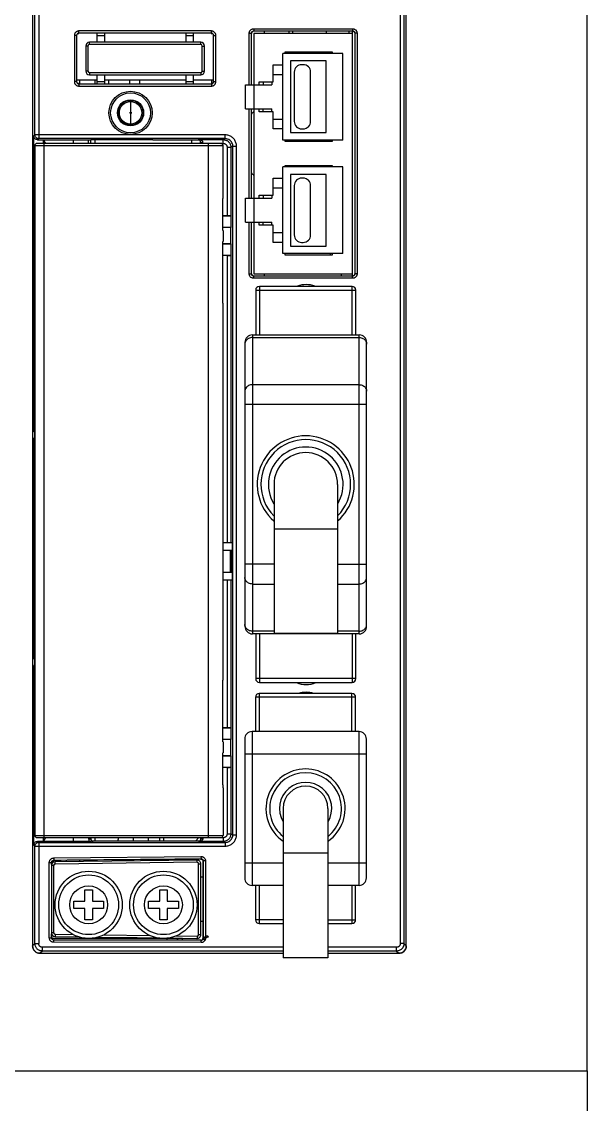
# Model space of a CAD drawing. Header units: millimetres. Extents: x -300 to 4617, y -106 to 3179.
# Drawn here: x 3723.4 to 3799.1, y 1545.8 to 1690.8 of the extents above; entities that cross this region are included whole.
import ezdxf

# ---------------------------------------------------------------- set-up
doc = ezdxf.new("R2010")
doc.units = ezdxf.units.MM

msp = doc.modelspace()

# ---------------------------------------------------------------- linework, layer by layer
for p, q in [((3799.099, 1550.274), (3799.099, 1756.019)), ((3364.863, 1550.274), (3799.099, 1550.274)), ((3799.099, 1550.274), (3799.099, 1296.019))]:
    msp.add_line(p, q)
at = {"color": 7, "linetype": 'Continuous'}
for p, q in [((3724.867, 1725.922), (3724.867, 1567.027)), ((3774.867, 1567.027), (3774.867, 1725.922)), ((3724.905, 1684.527), (3724.905, 1693.527)), ((3725.673, 1692.787), (3725.673, 1675.167)), ((3774.061, 1692.787), (3774.061, 1567.332)), ((3725.173, 1675.667), (3725.173, 1692.304)), ((3774.561, 1692.304), (3774.561, 1567.332)), ((3754.45, 1689.894), (3754.45, 1689.594)), ((3754.45, 1689.894), (3767.684, 1689.894)), ((3767.684, 1689.894), (3767.684, 1689.594)), ((3730.451, 1688.993), (3730.451, 1682.811)), ((3730.751, 1688.993), (3730.451, 1688.993)), ((3730.751, 1688.993), (3730.751, 1682.811)), ((3730.751, 1688.993), (3730.767, 1688.977)), ((3748.783, 1689.593), (3731.051, 1689.593)), ((3731.051, 1689.293), (3731.051, 1689.593)), ((3748.783, 1689.293), (3731.051, 1689.293)), ((3731.051, 1689.293), (3731.067, 1689.277)), ((3733.467, 1689.277), (3733.467, 1688.077)), ((3733.467, 1688.977), (3734.467, 1688.977)), ((3734.467, 1689.277), (3734.467, 1688.077)), ((3745.367, 1689.277), (3745.367, 1688.077)), ((3745.367, 1688.977), (3746.367, 1688.977)), ((3746.367, 1689.277), (3746.367, 1688.077)), ((3748.767, 1689.277), (3748.783, 1689.293)), ((3748.783, 1689.293), (3748.783, 1689.593)), ((3749.067, 1688.977), (3749.083, 1688.993)), ((3749.083, 1682.811), (3749.083, 1688.993)), ((3749.083, 1688.993), (3749.383, 1688.993)), ((3749.383, 1682.811), (3749.383, 1688.993)), ((3753.85, 1682.377), (3753.85, 1689.294)), ((3753.85, 1689.294), (3754.15, 1689.294)), ((3754.15, 1682.377), (3754.15, 1689.294)), ((3754.45, 1689.594), (3767.684, 1689.594)), ((3754.467, 1689.277), (3754.467, 1682.377)), ((3767.667, 1689.277), (3754.467, 1689.277)), ((3755.867, 1689.594), (3755.867, 1689.277)), ((3759.167, 1689.594), (3759.167, 1689.277)), ((3759.667, 1689.277), (3759.667, 1689.594)), ((3764.167, 1689.594), (3764.167, 1689.277)), ((3767.167, 1689.594), (3767.167, 1689.277)), ((3767.667, 1656.777), (3767.667, 1689.594)), ((3767.984, 1689.294), (3767.984, 1657.06)), ((3768.284, 1689.294), (3767.984, 1689.294)), ((3768.284, 1689.294), (3768.284, 1657.06)), ((3732.267, 1687.577), (3731.967, 1687.577)), ((3731.967, 1687.577), (3731.967, 1684.227)), ((3732.267, 1687.577), (3732.267, 1684.227)), ((3747.367, 1688.077), (3732.467, 1688.077)), ((3732.467, 1687.777), (3732.467, 1688.077)), ((3747.367, 1687.777), (3732.467, 1687.777)), ((3747.367, 1687.777), (3747.367, 1688.077)), ((3747.567, 1687.577), (3747.867, 1687.577)), ((3747.567, 1684.227), (3747.567, 1687.577)), ((3747.867, 1684.227), (3747.867, 1687.577)), ((3766.367, 1686.577), (3758.367, 1686.577)), ((3758.367, 1674.977), (3758.367, 1686.577)), ((3758.667, 1686.577), (3758.667, 1686.777)), ((3758.667, 1686.777), (3764.967, 1686.777)), ((3764.167, 1685.577), (3759.367, 1685.577)), ((3759.367, 1685.577), (3759.367, 1675.977)), ((3764.167, 1675.977), (3764.167, 1685.577)), ((3764.667, 1686.777), (3764.667, 1686.577)), ((3764.967, 1686.777), (3764.967, 1686.577)), ((3766.367, 1674.977), (3766.367, 1686.577)), ((3724.867, 1684.527), (3724.905, 1684.527)), ((3732.267, 1684.227), (3731.967, 1684.227)), ((3732.467, 1684.027), (3747.367, 1684.027)), ((3732.467, 1684.027), (3732.467, 1683.727)), ((3747.367, 1684.027), (3747.367, 1683.727)), ((3747.567, 1684.227), (3747.867, 1684.227)), ((3757.067, 1685.077), (3758.367, 1685.077)), ((3757.067, 1682.777), (3757.067, 1685.077)), ((3759.867, 1684.077), (3759.867, 1677.477)), ((3761.067, 1685.077), (3760.867, 1685.077)), ((3762.067, 1677.477), (3762.067, 1684.077)), ((3730.751, 1682.811), (3730.451, 1682.811)), ((3730.751, 1682.811), (3730.767, 1682.827)), ((3730.767, 1683.027), (3733.467, 1683.027)), ((3731.167, 1682.527), (3731.167, 1683.027)), ((3732.467, 1683.727), (3747.367, 1683.727)), ((3733.167, 1683.027), (3733.167, 1682.527)), ((3733.467, 1683.727), (3733.467, 1682.527)), ((3733.467, 1682.827), (3734.467, 1682.827)), ((3734.467, 1683.727), (3734.467, 1682.527)), ((3734.467, 1683.027), (3745.367, 1683.027)), ((3735.067, 1682.527), (3735.067, 1683.027)), ((3737.867, 1682.527), (3737.867, 1683.027)), ((3739.167, 1683.027), (3739.167, 1682.527)), ((3745.367, 1683.727), (3745.367, 1682.527)), ((3745.367, 1682.827), (3746.367, 1682.827)), ((3746.367, 1683.727), (3746.367, 1682.527)), ((3746.367, 1683.027), (3749.067, 1683.027)), ((3748.867, 1682.527), (3748.867, 1683.027)), ((3749.083, 1682.811), (3749.067, 1682.827)), ((3749.083, 1682.811), (3749.383, 1682.811)), ((3755.167, 1682.777), (3757.067, 1682.777)), ((3755.167, 1682.377), (3755.167, 1682.777)), ((3755.697, 1682.777), (3755.697, 1682.377)), ((3756.897, 1682.777), (3756.897, 1682.377)), ((3757.067, 1683.777), (3758.367, 1683.777)), ((3731.051, 1682.511), (3731.067, 1682.527)), ((3731.051, 1682.511), (3748.783, 1682.511)), ((3731.051, 1682.511), (3731.051, 1682.211)), ((3731.051, 1682.211), (3748.783, 1682.211)), ((3748.783, 1682.511), (3748.767, 1682.527)), ((3748.783, 1682.511), (3748.783, 1682.211)), ((3753.367, 1682.377), (3756.897, 1682.377)), ((3753.367, 1679.177), (3753.367, 1682.377)), ((3754.491, 1679.177), (3754.491, 1682.377)), ((3737.967, 1680.127), (3737.967, 1678.727)), ((3737.967, 1678.527), (3737.967, 1677.127)), ((3753.367, 1679.177), (3756.897, 1679.177)), ((3753.85, 1667.177), (3753.85, 1679.177)), ((3754.15, 1667.177), (3754.15, 1679.177)), ((3754.467, 1679.177), (3754.467, 1667.177)), ((3755.167, 1678.777), (3755.167, 1679.177)), ((3757.067, 1678.777), (3755.167, 1678.777)), ((3755.697, 1678.777), (3755.697, 1679.177)), ((3756.897, 1678.777), (3756.897, 1679.177)), ((3757.067, 1676.477), (3757.067, 1678.777)), ((3757.067, 1677.777), (3758.367, 1677.777)), ((3725.173, 1675.667), (3725.033, 1675.527)), ((3725.033, 1669.693), (3725.033, 1675.527)), ((3750.647, 1675.667), (3725.173, 1675.667)), ((3750.647, 1675.167), (3750.647, 1675.667)), ((3758.367, 1676.477), (3757.067, 1676.477)), ((3759.367, 1675.977), (3764.167, 1675.977)), ((3760.867, 1676.477), (3761.067, 1676.477)), ((3725.152, 1674.227), (3725.152, 1581.827)), ((3750.352, 1674.227), (3725.152, 1674.227)), ((3750.052, 1674.527), (3725.452, 1674.527)), ((3725.673, 1675.167), (3725.533, 1675.027)), ((3725.533, 1675.027), (3732.362, 1675.027)), ((3750.647, 1675.167), (3725.673, 1675.167)), ((3726.267, 1675.027), (3726.267, 1674.527)), ((3726.267, 1675.027), (3726.58, 1674.527)), ((3726.352, 1674.527), (3726.352, 1581.527)), ((3730.267, 1675.027), (3730.267, 1674.527)), ((3732.362, 1674.527), (3732.362, 1675.027)), ((3740.967, 1675.023), (3732.645, 1675.023)), ((3732.664, 1675.023), (3732.662, 1675.022)), ((3732.662, 1674.527), (3732.662, 1675.022)), ((3733.167, 1675.023), (3733.167, 1674.527)), ((3740.967, 1675.023), (3741.967, 1674.989)), ((3741.967, 1674.989), (3747.029, 1674.989)), ((3746.167, 1674.527), (3746.167, 1674.989)), ((3747.029, 1674.989), (3747.076, 1675.036)), ((3747.076, 1675.036), (3750.385, 1675.036)), ((3747.329, 1674.689), (3747.362, 1674.722)), ((3747.329, 1674.527), (3747.329, 1674.689)), ((3748.352, 1674.527), (3748.352, 1581.527)), ((3750.052, 1674.536), (3750.384, 1674.536)), ((3750.352, 1667.547), (3750.352, 1674.227)), ((3750.384, 1674.536), (3750.384, 1675.036)), ((3750.385, 1675.036), (3750.647, 1675.167)), ((3750.884, 1674.036), (3751.384, 1674.036)), ((3750.884, 1674.036), (3750.884, 1664.819)), ((3751.384, 1674.036), (3751.647, 1674.167)), ((3751.384, 1674.036), (3751.384, 1664.811)), ((3751.647, 1581.887), (3751.647, 1674.167)), ((3751.647, 1674.167), (3752.147, 1674.167)), ((3752.147, 1581.887), (3752.147, 1674.167)), ((3766.367, 1674.977), (3758.367, 1674.977)), ((3758.667, 1674.777), (3758.667, 1674.977)), ((3764.967, 1674.777), (3758.667, 1674.777)), ((3764.967, 1674.977), (3764.967, 1674.777)), ((3758.367, 1659.777), (3758.367, 1671.377)), ((3766.367, 1671.377), (3758.367, 1671.377)), ((3758.667, 1671.577), (3764.967, 1671.577)), ((3758.667, 1671.377), (3758.667, 1671.577)), ((3764.967, 1671.577), (3764.967, 1671.377)), ((3766.367, 1659.777), (3766.367, 1671.377)), ((3725.152, 1669.812), (3725.031, 1669.691)), ((3725.031, 1635.929), (3725.031, 1669.691)), ((3757.067, 1667.577), (3757.067, 1669.877)), ((3757.067, 1669.877), (3758.367, 1669.877)), ((3759.367, 1670.377), (3759.367, 1660.777)), ((3764.167, 1670.377), (3759.367, 1670.377)), ((3761.067, 1669.877), (3760.867, 1669.877)), ((3764.167, 1660.777), (3764.167, 1670.377)), ((3757.067, 1668.577), (3758.367, 1668.577)), ((3759.867, 1668.877), (3759.867, 1662.277)), ((3762.067, 1662.277), (3762.067, 1668.877)), ((3750.321, 1662.877), (3750.321, 1666.948)), ((3750.325, 1666.935), (3750.321, 1666.948)), ((3750.325, 1662.877), (3750.325, 1666.936)), ((3753.367, 1663.977), (3753.367, 1667.177)), ((3753.367, 1667.177), (3756.897, 1667.177)), ((3754.491, 1663.977), (3754.491, 1667.177)), ((3755.167, 1667.177), (3755.167, 1667.577)), ((3755.167, 1667.577), (3757.067, 1667.577)), ((3755.697, 1667.577), (3755.697, 1667.177)), ((3756.897, 1667.577), (3756.897, 1667.177)), ((3750.884, 1664.819), (3750.325, 1664.819)), ((3751.423, 1664.792), (3750.325, 1664.792)), ((3751.384, 1664.811), (3751.423, 1664.792)), ((3751.423, 1663.297), (3751.423, 1664.792)), ((3753.367, 1663.977), (3756.897, 1663.977)), ((3753.85, 1657.06), (3753.85, 1663.977)), ((3754.15, 1657.06), (3754.15, 1663.977)), ((3754.467, 1663.977), (3754.467, 1657.077)), ((3755.167, 1663.577), (3755.167, 1663.977)), ((3755.697, 1663.577), (3755.697, 1663.977)), ((3756.897, 1663.577), (3756.897, 1663.977)), ((3750.321, 1662.877), (3750.352, 1662.877)), ((3750.325, 1663.297), (3751.423, 1663.297)), ((3751.367, 1663.269), (3750.325, 1663.269)), ((3750.352, 1662.877), (3750.352, 1661.377)), ((3751.367, 1663.269), (3751.423, 1663.297)), ((3751.367, 1661.069), (3751.367, 1663.269)), ((3757.067, 1663.577), (3755.167, 1663.577)), ((3757.067, 1661.277), (3757.067, 1663.577)), ((3757.067, 1662.577), (3758.367, 1662.577)), ((3750.321, 1653.306), (3750.321, 1661.377)), ((3750.321, 1661.377), (3750.352, 1661.377)), ((3750.325, 1653.318), (3750.325, 1661.377)), ((3751.367, 1661.069), (3750.325, 1661.069)), ((3751.423, 1661.042), (3750.325, 1661.042)), ((3751.367, 1661.069), (3751.423, 1661.042)), ((3751.423, 1659.547), (3751.423, 1661.042)), ((3758.367, 1661.277), (3757.067, 1661.277)), ((3760.867, 1661.277), (3761.067, 1661.277)), ((3750.325, 1659.547), (3751.423, 1659.547)), ((3750.884, 1659.519), (3750.325, 1659.519)), ((3750.884, 1659.519), (3750.884, 1621.027)), ((3751.384, 1659.528), (3751.423, 1659.547)), ((3751.384, 1659.528), (3751.384, 1621.027)), ((3766.367, 1659.777), (3758.367, 1659.777)), ((3758.667, 1659.577), (3758.667, 1659.777)), ((3764.967, 1659.577), (3758.667, 1659.577)), ((3759.367, 1660.777), (3764.167, 1660.777)), ((3764.667, 1659.777), (3764.667, 1659.577)), ((3764.967, 1659.777), (3764.967, 1659.577)), ((3753.85, 1657.06), (3754.15, 1657.06)), ((3754.45, 1656.46), (3754.45, 1656.76)), ((3767.684, 1656.76), (3754.45, 1656.76)), ((3767.684, 1656.46), (3754.45, 1656.46)), ((3754.467, 1657.077), (3767.667, 1657.077)), ((3755.867, 1657.077), (3755.867, 1656.76)), ((3766.167, 1657.077), (3766.167, 1656.76)), ((3767.684, 1656.46), (3767.684, 1656.76)), ((3768.284, 1657.06), (3767.984, 1657.06)), ((3755.217, 1655.377), (3755.217, 1648.877)), ((3767.617, 1655.377), (3755.217, 1655.377)), ((3767.617, 1648.877), (3767.617, 1655.377)), ((3754.717, 1654.877), (3754.717, 1648.877)), ((3754.717, 1654.877), (3768.117, 1654.877)), ((3768.117, 1648.877), (3768.117, 1654.877)), ((3750.321, 1653.306), (3750.325, 1653.319)), ((3750.352, 1603.047), (3750.352, 1652.706)), ((3753.267, 1647.877), (3753.267, 1609.827)), ((3754.267, 1648.877), (3754.267, 1608.827)), ((3754.267, 1648.877), (3768.567, 1648.877)), ((3754.267, 1648.519), (3768.567, 1648.519)), ((3768.567, 1608.827), (3768.567, 1648.877)), ((3769.567, 1609.827), (3769.567, 1647.877)), ((3768.567, 1642.201), (3754.267, 1642.201)), ((3769.567, 1639.559), (3753.267, 1639.559)), ((3725.031, 1635.929), (3725.094, 1635.866)), ((3725.094, 1635.088), (3725.033, 1635.027)), ((3725.033, 1633.393), (3725.033, 1635.027)), ((3725.094, 1635.866), (3725.094, 1635.088)), ((3725.152, 1633.512), (3725.031, 1633.391)), ((3725.031, 1605.479), (3725.031, 1633.391)), ((3757.167, 1628.852), (3757.167, 1608.852)), ((3765.667, 1628.852), (3765.667, 1608.852)), ((3765.667, 1622.852), (3757.167, 1622.852)), ((3751.577, 1621.027), (3750.352, 1621.027)), ((3751.577, 1621.027), (3751.577, 1620.027)), ((3750.352, 1620.027), (3751.577, 1620.027)), ((3751.307, 1620.027), (3751.307, 1617.027)), ((3751.507, 1617.027), (3751.507, 1620.027)), ((3757.167, 1618.145), (3753.267, 1618.145)), ((3765.667, 1618.145), (3769.567, 1618.145)), ((3751.577, 1617.027), (3750.352, 1617.027)), ((3751.577, 1616.027), (3750.352, 1616.027)), ((3750.884, 1616.027), (3750.884, 1596.239)), ((3751.384, 1616.027), (3751.384, 1596.231)), ((3751.577, 1617.027), (3751.577, 1616.027)), ((3754.267, 1615.503), (3757.167, 1615.503)), ((3765.667, 1615.503), (3768.567, 1615.503)), ((3757.167, 1609.185), (3754.267, 1609.185)), ((3768.567, 1608.827), (3754.267, 1608.827)), ((3754.717, 1608.827), (3754.717, 1602.827)), ((3755.217, 1608.827), (3755.217, 1602.327)), ((3765.667, 1608.852), (3757.167, 1608.852)), ((3768.567, 1609.185), (3765.667, 1609.185)), ((3767.617, 1608.827), (3767.617, 1602.327)), ((3768.117, 1602.827), (3768.117, 1608.827)), ((3724.867, 1607.527), (3724.905, 1607.527)), ((3724.905, 1598.527), (3724.905, 1607.527)), ((3725.031, 1605.479), (3725.094, 1605.416)), ((3725.094, 1604.638), (3725.033, 1604.577)), ((3725.033, 1602.943), (3725.033, 1604.577)), ((3725.094, 1605.416), (3725.094, 1604.638)), ((3725.152, 1603.062), (3725.031, 1602.941)), ((3725.031, 1585.027), (3725.031, 1602.941)), ((3768.117, 1602.827), (3754.717, 1602.827)), ((3750.325, 1602.435), (3750.321, 1602.448)), ((3750.321, 1594.377), (3750.321, 1602.448)), ((3750.325, 1594.377), (3750.325, 1602.436)), ((3755.217, 1602.327), (3767.617, 1602.327)), ((3768.092, 1600.327), (3754.692, 1600.327)), ((3754.692, 1600.327), (3754.692, 1595.727)), ((3767.592, 1600.827), (3755.192, 1600.827)), ((3755.192, 1600.827), (3755.192, 1595.727)), ((3767.592, 1595.727), (3767.592, 1600.827)), ((3768.092, 1595.727), (3768.092, 1600.327)), ((3724.867, 1598.527), (3724.905, 1598.527)), ((3750.884, 1596.239), (3750.325, 1596.239)), ((3751.423, 1596.212), (3750.325, 1596.212)), ((3751.384, 1596.231), (3751.423, 1596.212)), ((3751.423, 1594.717), (3751.423, 1596.212)), ((3754.242, 1595.727), (3754.242, 1575.127)), ((3768.542, 1595.727), (3754.242, 1595.727)), ((3768.542, 1575.127), (3768.542, 1595.727)), ((3750.321, 1594.377), (3750.352, 1594.377)), ((3750.325, 1594.717), (3751.423, 1594.717)), ((3751.367, 1594.689), (3750.325, 1594.689)), ((3750.352, 1594.377), (3750.352, 1592.877)), ((3751.367, 1594.689), (3751.423, 1594.717)), ((3751.367, 1592.489), (3751.367, 1594.689)), ((3753.242, 1594.727), (3753.242, 1576.127)), ((3769.542, 1576.127), (3769.542, 1594.727)), ((3750.321, 1592.877), (3750.352, 1592.877)), ((3750.321, 1588.806), (3750.321, 1592.877)), ((3750.325, 1588.818), (3750.325, 1592.877)), ((3769.542, 1592.727), (3753.242, 1592.727)), ((3751.367, 1592.489), (3750.325, 1592.489)), ((3751.423, 1592.462), (3750.325, 1592.462)), ((3751.367, 1592.489), (3751.423, 1592.462)), ((3751.423, 1590.967), (3751.423, 1592.462)), ((3750.325, 1590.967), (3751.423, 1590.967)), ((3750.884, 1590.939), (3750.325, 1590.939)), ((3750.884, 1590.939), (3750.884, 1582.018)), ((3751.384, 1590.948), (3751.423, 1590.967)), ((3751.384, 1590.948), (3751.384, 1582.018)), ((3750.321, 1588.806), (3750.325, 1588.819)), ((3750.352, 1588.206), (3750.352, 1581.827)), ((3758.392, 1585.427), (3758.392, 1565.427)), ((3764.392, 1585.427), (3764.392, 1565.427)), ((3725.152, 1585.027), (3725.031, 1585.027)), ((3725.033, 1580.527), (3725.033, 1585.027)), ((3725.152, 1581.827), (3750.352, 1581.827)), ((3725.452, 1581.527), (3750.052, 1581.527)), ((3732.445, 1581.027), (3725.533, 1581.027)), ((3725.533, 1581.027), (3725.673, 1580.887)), ((3726.58, 1581.527), (3726.267, 1581.027)), ((3726.267, 1581.527), (3726.267, 1581.027)), ((3730.267, 1581.527), (3730.267, 1581.027)), ((3732.362, 1581.527), (3732.362, 1581.332)), ((3732.662, 1581.332), (3732.362, 1581.332)), ((3732.662, 1581.527), (3732.662, 1581.332)), ((3747.105, 1581.065), (3732.929, 1581.065)), ((3732.962, 1581.032), (3732.929, 1581.065)), ((3733.167, 1581.527), (3733.167, 1581.065)), ((3736.28, 1581.065), (3736.386, 1581.527)), ((3738.367, 1581.065), (3738.367, 1581.527)), ((3740.367, 1581.065), (3740.367, 1581.527)), ((3741.867, 1581.065), (3741.867, 1581.527)), ((3742.367, 1581.527), (3742.367, 1581.065)), ((3746.655, 1581.065), (3747.117, 1581.527)), ((3747.058, 1581.018), (3747.105, 1581.065)), ((3750.384, 1581.518), (3750.052, 1581.518)), ((3750.384, 1581.518), (3750.384, 1581.018)), ((3750.884, 1582.018), (3751.384, 1582.018)), ((3751.647, 1581.887), (3751.384, 1582.018)), ((3751.647, 1581.887), (3752.147, 1581.887)), ((3725.033, 1580.527), (3725.173, 1580.387)), ((3725.173, 1567.332), (3725.173, 1580.387)), ((3725.173, 1580.387), (3750.647, 1580.387)), ((3725.673, 1580.887), (3725.673, 1567.332)), ((3725.673, 1580.887), (3750.647, 1580.887)), ((3750.384, 1581.018), (3747.058, 1581.018)), ((3750.647, 1580.887), (3750.384, 1581.018)), ((3750.647, 1580.887), (3750.647, 1580.387)), ((3727.095, 1568.105), (3727.095, 1578.201)), ((3727.095, 1578.201), (3727.395, 1578.201)), ((3727.395, 1577.927), (3727.395, 1578.201)), ((3727.429, 1578.01), (3727.429, 1578.168)), ((3727.454, 1578.048), (3727.454, 1578.17)), ((3727.689, 1578.801), (3747.394, 1578.996)), ((3727.689, 1578.801), (3727.692, 1578.501)), ((3727.692, 1578.501), (3747.397, 1578.696)), ((3746.861, 1578.521), (3727.861, 1578.283)), ((3727.865, 1577.983), (3727.861, 1578.283)), ((3746.865, 1578.221), (3727.865, 1577.983)), ((3729.367, 1578.484), (3729.367, 1578.302)), ((3731.167, 1578.324), (3731.167, 1578.502)), ((3733.167, 1578.521), (3733.167, 1578.349)), ((3741.867, 1578.458), (3741.867, 1578.606)), ((3742.367, 1578.611), (3742.367, 1578.464)), ((3744.076, 1578.486), (3744.219, 1578.629)), ((3744.792, 1578.495), (3744.933, 1578.636)), ((3746.865, 1578.221), (3746.861, 1578.521)), ((3747.394, 1578.996), (3747.397, 1578.696)), ((3747.667, 1578.362), (3747.7, 1578.396)), ((3747.667, 1568.077), (3747.667, 1578.351)), ((3747.7, 1578.396), (3747.7, 1568.056)), ((3748, 1578.396), (3747.7, 1578.396)), ((3748, 1578.396), (3748, 1568.056)), ((3758.392, 1578.127), (3753.242, 1578.127)), ((3764.392, 1579.427), (3758.392, 1579.427)), ((3769.542, 1578.127), (3764.392, 1578.127)), ((3727.367, 1577.783), (3727.367, 1568.771)), ((3727.667, 1577.783), (3727.367, 1577.783)), ((3727.667, 1577.783), (3727.667, 1568.771)), ((3747.067, 1568.533), (3747.067, 1578.021)), ((3747.067, 1578.021), (3747.367, 1578.021)), ((3747.367, 1568.533), (3747.367, 1578.021)), ((3747.367, 1576.277), (3747.667, 1576.277)), ((3731.867, 1574.527), (3732.867, 1574.527)), ((3731.867, 1573.027), (3731.867, 1574.527)), ((3732.867, 1574.527), (3732.867, 1573.027)), ((3741.867, 1574.527), (3742.867, 1574.527)), ((3741.867, 1573.027), (3741.867, 1574.527)), ((3742.867, 1574.527), (3742.867, 1573.027)), ((3758.392, 1575.127), (3754.242, 1575.127)), ((3754.692, 1575.127), (3754.692, 1570.527)), ((3755.192, 1575.127), (3755.192, 1570.027)), ((3768.542, 1575.127), (3764.392, 1575.127)), ((3767.592, 1575.127), (3767.592, 1570.027)), ((3768.092, 1570.527), (3768.092, 1575.127)), ((3730.367, 1573.027), (3731.867, 1573.027)), ((3730.367, 1572.027), (3730.367, 1573.027)), ((3732.867, 1573.027), (3734.367, 1573.027)), ((3734.367, 1573.027), (3734.367, 1572.027)), ((3740.367, 1573.027), (3741.867, 1573.027)), ((3740.367, 1572.027), (3740.367, 1573.027)), ((3742.867, 1573.027), (3744.367, 1573.027)), ((3744.367, 1573.027), (3744.367, 1572.027)), ((3731.867, 1572.027), (3730.367, 1572.027)), ((3731.867, 1570.527), (3731.867, 1572.027)), ((3734.367, 1572.027), (3732.867, 1572.027)), ((3732.867, 1572.027), (3732.867, 1570.527)), ((3741.867, 1572.027), (3740.367, 1572.027)), ((3741.867, 1570.527), (3741.867, 1572.027)), ((3744.367, 1572.027), (3742.867, 1572.027)), ((3742.867, 1572.027), (3742.867, 1570.527)), ((3732.867, 1570.527), (3731.867, 1570.527)), ((3742.867, 1570.527), (3741.867, 1570.527)), ((3747.667, 1570.277), (3747.367, 1570.277)), ((3758.392, 1570.527), (3754.692, 1570.527)), ((3755.192, 1570.027), (3758.392, 1570.027)), ((3764.392, 1570.527), (3768.092, 1570.527)), ((3764.392, 1570.027), (3767.592, 1570.027)), ((3727.095, 1568.105), (3727.395, 1568.105)), ((3727.667, 1568.771), (3727.367, 1568.771)), ((3727.395, 1568.105), (3727.395, 1568.627)), ((3727.429, 1568.138), (3727.429, 1568.544)), ((3727.429, 1568.138), (3727.43, 1568.542)), ((3744.867, 1568.027), (3727.458, 1568.027)), ((3727.865, 1568.571), (3727.861, 1568.271)), ((3727.861, 1568.271), (3731.071, 1568.231)), ((3727.865, 1568.571), (3730.303, 1568.54)), ((3733.562, 1568.2), (3741.639, 1568.099)), ((3733.667, 1568.198), (3733.667, 1568.127)), ((3733.667, 1568.127), (3738.867, 1568.127)), ((3734.327, 1568.49), (3740.569, 1568.412)), ((3734.488, 1568.027), (3734.598, 1568.127)), ((3737.835, 1568.146), (3737.835, 1568.027)), ((3737.867, 1568.146), (3737.867, 1568.027)), ((3741.28, 1568.103), (3741.307, 1568.073)), ((3742.867, 1567.796), (3742.867, 1568.027)), ((3742.983, 1568.082), (3746.861, 1568.033)), ((3744.074, 1568.368), (3746.865, 1568.333)), ((3744.403, 1567.791), (3744.167, 1568.027)), ((3744.574, 1568.027), (3744.574, 1568.062)), ((3744.867, 1568.058), (3744.867, 1567.79)), ((3746.865, 1568.333), (3746.861, 1568.033)), ((3747.067, 1568.533), (3747.367, 1568.533)), ((3747.7, 1568.056), (3747.667, 1568.089)), ((3748, 1568.056), (3747.7, 1568.056)), ((3748.404, 1568.227), (3748.272, 1568.36)), ((3725.173, 1567.332), (3724.867, 1567.027)), ((3725.173, 1567.332), (3725.673, 1567.332)), ((3758.392, 1566.833), (3726.172, 1566.833)), ((3726.172, 1566.333), (3726.172, 1566.833)), ((3727.694, 1567.505), (3727.695, 1567.805)), ((3747.399, 1567.456), (3727.694, 1567.505)), ((3727.728, 1567.838), (3727.695, 1567.805)), ((3747.4, 1567.756), (3727.695, 1567.805)), ((3747.367, 1567.783), (3727.728, 1567.838)), ((3747.4, 1567.756), (3747.366, 1567.789)), ((3747.399, 1567.456), (3747.4, 1567.756)), ((3747.763, 1567.868), (3747.904, 1567.727)), ((3773.562, 1566.833), (3764.392, 1566.833)), ((3773.562, 1566.333), (3773.562, 1566.833)), ((3774.561, 1567.332), (3774.061, 1567.332)), ((3774.561, 1567.332), (3774.867, 1567.027)), ((3726.172, 1566.333), (3725.867, 1566.027)), ((3725.867, 1566.027), (3758.392, 1566.027)), ((3758.392, 1566.333), (3726.172, 1566.333)), ((3764.392, 1565.427), (3758.392, 1565.427)), ((3773.562, 1566.333), (3764.392, 1566.333)), ((3764.392, 1566.065), (3767.867, 1566.065)), ((3764.392, 1566.027), (3773.867, 1566.027)), ((3767.867, 1566.027), (3767.867, 1566.065)), ((3773.562, 1566.333), (3773.867, 1566.027))]:
    msp.add_line(p, q, dxfattribs=at)
for centre, radius in [((3737.967, 1678.627), 2.89), ((3737.967, 1678.627), 2.669), ((3737.967, 1678.627), 1.751), ((3737.967, 1678.627), 1.672), ((3737.967, 1678.627), 1.5), ((3737.967, 1678.627), 0.1), ((3732.367, 1572.527), 4.5), ((3742.367, 1572.527), 4.5), ((3732.367, 1572.527), 4), ((3742.367, 1572.527), 4), ((3732.367, 1572.527), 2.537), ((3742.367, 1572.527), 2.537)]:
    msp.add_circle(centre, radius, dxfattribs=at)
for centre, radius, start, end in [((3732.467, 1687.577), 0.5, 90, 180), ((3732.467, 1687.577), 0.2, 90, 180), ((3747.367, 1687.577), 0.5, 0, 90), ((3747.367, 1687.577), 0.2, 0, 90), ((3732.467, 1684.227), 0.5, 180, 270), ((3732.467, 1684.227), 0.2, 180, 270), ((3747.367, 1684.227), 0.5, 270, 0), ((3747.367, 1684.227), 0.2, 270, 0), ((3760.867, 1684.077), 1, 90, 180), ((3761.067, 1684.077), 1, 0, 90), ((3758.667, 1674.527), 6, 134.823, 138.97307), ((3760.867, 1677.477), 1, 180, 270), ((3761.067, 1677.477), 1, 270, 0), ((3725.452, 1674.227), 0.3, 90, 180), ((3750.052, 1674.227), 0.3, 0, 90), ((3758.667, 1674.527), 6, 221.02693, 225.177), ((3760.867, 1668.877), 1, 90, 180), ((3761.067, 1668.877), 1, 0, 90), ((3760.867, 1662.277), 1, 180, 270), ((3761.067, 1662.277), 1, 270, 0), ((3755.217, 1654.877), 0.5, 90, 180), ((3761.467, 1652.299), 3.317, 69.31391, 110.69797), ((3767.617, 1654.877), 0.5, 0, 90), ((3754.267, 1647.877), 1, 90, 180), ((3768.567, 1647.877), 1, 0, 90), ((3761.417, 1628.852), 6.5, 311.03496, 228.96504), ((3761.417, 1628.852), 6, 315.2713, 224.72879), ((3761.417, 1628.852), 5, 328.70037, 211.29963), ((3761.417, 1628.852), 4.25, 0, 180), ((3754.267, 1609.827), 1, 180, 270), ((3768.567, 1609.827), 1, 270, 0), ((3755.217, 1602.827), 0.5, 180, 270), ((3767.617, 1602.827), 0.5, 270, 0), ((3761.467, 1605.352), 3.317, 247.10304, 292.90247), ((3755.192, 1600.327), 0.5, 90, 180), ((3761.467, 1597.677), 3.317, 72.26015, 107.76051), ((3767.592, 1600.327), 0.5, 0, 90), ((3754.242, 1594.727), 1, 90, 180), ((3768.542, 1594.727), 1, 0, 90), ((3761.392, 1585.427), 5.3, 304.6163, 235.37235), ((3761.392, 1585.427), 4.8, 308.77013, 231.25459), ((3761.392, 1585.427), 3.5, 329.56273, 210.43727), ((3761.392, 1585.427), 3, 0, 180), ((3725.452, 1581.827), 0.3, 180, 270), ((3750.052, 1581.827), 0.3, 270, 0), ((3727.867, 1577.783), 0.5, 90.71616, 180), ((3746.867, 1578.021), 0.5, 0, 90.71616), ((3746.867, 1578.021), 0.2, 0, 90.71616), ((3727.867, 1577.783), 0.2, 90.71616, 180), ((3754.242, 1576.127), 1, 180, 270), ((3768.542, 1576.127), 1, 270, 0), ((3755.192, 1570.527), 0.5, 180, 270), ((3767.592, 1570.527), 0.5, 270, 0), ((3727.867, 1568.771), 0.5, 180, 269.28384), ((3727.867, 1568.771), 0.2, 180, 269.28384), ((3733.667, 1568.627), 0.5, 246.36286, 270), ((3746.867, 1568.533), 0.5, 269.28384, 0), ((3746.867, 1568.533), 0.2, 269.28384, 0), ((3725.867, 1567.027), 1, 180, 270), ((3773.867, 1567.027), 1, 270, 0)]:
    msp.add_arc(centre, radius, start, end, dxfattribs=at)
for points, start_tangent, end_tangent in [([(3753.85, 1689.294), (3753.857, 1689.38), (3753.877, 1689.47), (3753.915, 1689.565), (3753.977, 1689.662), (3754.064, 1689.753), (3754.177, 1689.827), (3754.308, 1689.876), (3754.45, 1689.894)], (-0.0000119, 1), (1, 0.0000489)), ([(3767.684, 1689.894), (3767.77, 1689.887), (3767.86, 1689.867), (3767.955, 1689.829), (3768.052, 1689.767), (3768.143, 1689.68), (3768.217, 1689.567), (3768.266, 1689.436), (3768.284, 1689.294)], (1, 0.0000119), (0.0000489, -1)), ([(3731.051, 1689.593), (3730.978, 1689.588), (3730.899, 1689.573), (3730.814, 1689.544), (3730.727, 1689.497), (3730.641, 1689.431), (3730.564, 1689.343), (3730.503, 1689.238), (3730.465, 1689.119), (3730.451, 1688.993)], (-1, -0.0000107), (0.0000666, -1)), ([(3731.051, 1689.293), (3731.015, 1689.291), (3730.975, 1689.283), (3730.933, 1689.268), (3730.889, 1689.245), (3730.846, 1689.212), (3730.808, 1689.168), (3730.777, 1689.115), (3730.758, 1689.056), (3730.751, 1688.993)], (-1, 0.0002973), (0.0003485, -0.9999999)), ([(3730.767, 1688.977), (3730.807, 1689.127), (3730.917, 1689.237), (3731.067, 1689.277)], (0, 1), (1, 0)), ([(3748.767, 1689.277), (3748.917, 1689.237), (3749.027, 1689.127), (3749.067, 1688.977)], (1, 0), (0, -1)), ([(3749.383, 1688.993), (3749.378, 1689.067), (3749.362, 1689.148), (3749.332, 1689.234), (3749.284, 1689.322), (3749.216, 1689.408), (3749.128, 1689.483), (3749.023, 1689.543), (3748.906, 1689.58), (3748.783, 1689.593)], (0.0000002, 1), (-1, 0.0000404)), ([(3749.083, 1688.993), (3749.081, 1689.03), (3749.073, 1689.07), (3749.058, 1689.113), (3749.034, 1689.158), (3749, 1689.2), (3748.956, 1689.238), (3748.903, 1689.268), (3748.844, 1689.286), (3748.783, 1689.293)], (0.0003048, 1), (-1, -0.0002789)), ([(3754.15, 1689.294), (3754.154, 1689.337), (3754.164, 1689.382), (3754.183, 1689.429), (3754.214, 1689.478), (3754.257, 1689.523), (3754.313, 1689.561), (3754.379, 1689.585), (3754.45, 1689.594)], (-0.000084, 1), (1, -0.0000441)), ([(3754.317, 1689.537), (3754.207, 1689.427), (3754.167, 1689.277)], (-0.8670692, -0.4981878), (0, -1)), ([(3754.467, 1689.577), (3754.317, 1689.537)], (-1, 0), (-0.8670692, -0.4981878)), ([(3767.912, 1689.464), (3767.807, 1689.551), (3767.673, 1689.583)], (-0.6037868, 0.7971459), (-0.9999993, -0.0012218)), ([(3767.684, 1689.594), (3767.727, 1689.59), (3767.772, 1689.58), (3767.819, 1689.561), (3767.868, 1689.53), (3767.913, 1689.487), (3767.951, 1689.431), (3767.975, 1689.365), (3767.984, 1689.294)], (1, 0.000084), (-0.0000441, -1)), ([(3767.967, 1689.343), (3767.912, 1689.464)], (-0.2010586, 0.9795792), (-0.6037868, 0.7971459)), ([(3730.451, 1682.811), (3730.456, 1682.738), (3730.471, 1682.659), (3730.5, 1682.574), (3730.547, 1682.487), (3730.613, 1682.401), (3730.701, 1682.324), (3730.806, 1682.263), (3730.925, 1682.225), (3731.051, 1682.211)], (0.0000107, -1), (1, 0.0000666)), ([(3730.751, 1682.811), (3730.753, 1682.775), (3730.761, 1682.735), (3730.776, 1682.693), (3730.799, 1682.649), (3730.832, 1682.606), (3730.876, 1682.568), (3730.929, 1682.537), (3730.988, 1682.518), (3731.051, 1682.511)], (-0.0002973, -1), (0.9999999, 0.0003485)), ([(3731.067, 1682.527), (3730.917, 1682.567), (3730.807, 1682.677), (3730.767, 1682.827)], (-1, 0), (0, 1)), ([(3748.767, 1682.527), (3748.917, 1682.567), (3749.027, 1682.677), (3749.067, 1682.827)], (1, 0), (0, 1)), ([(3748.783, 1682.511), (3748.819, 1682.513), (3748.859, 1682.521), (3748.901, 1682.536), (3748.945, 1682.559), (3748.988, 1682.592), (3749.026, 1682.636), (3749.057, 1682.689), (3749.076, 1682.748), (3749.083, 1682.811)], (1, -0.0002973), (-0.0003485, 0.9999999)), ([(3748.783, 1682.211), (3748.856, 1682.216), (3748.935, 1682.231), (3749.02, 1682.26), (3749.107, 1682.306), (3749.193, 1682.373), (3749.27, 1682.461), (3749.331, 1682.566), (3749.369, 1682.685), (3749.383, 1682.811)], (1, 0.0000107), (-0.0000666, 1)), ([(3725.533, 1675.027), (3725.341, 1675.065), (3725.179, 1675.173), (3725.071, 1675.336), (3725.033, 1675.527)], (-1, 0), (0, 1)), ([(3725.673, 1675.167), (3725.574, 1675.177), (3725.469, 1675.21), (3725.365, 1675.272), (3725.271, 1675.369), (3725.201, 1675.501), (3725.173, 1675.667)], (-1, 0.0003046), (-0.0003046, 1)), ([(3752.147, 1674.167), (3752.073, 1674.63), (3751.861, 1675.048), (3751.529, 1675.38), (3751.112, 1675.593), (3750.647, 1675.667)], (-0.0000607, 1), (-1, -0.0000664)), ([(3732.362, 1675.027), (3732.483, 1675.027), (3732.582, 1675.025), (3732.645, 1675.023)], (1, 0), (0.9987835, -0.0493103)), ([(3747.329, 1674.689), (3747.288, 1674.839), (3747.179, 1674.948), (3747.029, 1674.989)], (0, 1), (-1, 0)), ([(3747.662, 1674.652), (3747.659, 1674.692), (3747.649, 1674.732), (3747.632, 1674.773), (3747.606, 1674.814), (3747.572, 1674.855), (3747.528, 1674.894), (3747.475, 1674.931), (3747.411, 1674.964), (3747.339, 1674.992), (3747.259, 1675.015), (3747.17, 1675.029), (3747.076, 1675.036)], (0.0066596, 0.9999778), (-0.999917, 0.0128819)), ([(3747.362, 1674.536), (3747.362, 1674.63), (3747.362, 1674.722)], (-0.0000058, 1), (0.0041856, 0.9999912)), ([(3747.362, 1674.722), (3747.404, 1674.688), (3747.514, 1674.662), (3747.662, 1674.652)], (0.0725299, -0.9973662), (0.9999921, -0.0039624)), ([(3747.662, 1674.536), (3747.662, 1674.595), (3747.662, 1674.652)], (-0.0000005, 1), (0.0067008, 0.9999775)), ([(3750.384, 1674.536), (3750.445, 1674.532)], (1, -0.0000012), (0.9925591, -0.121764)), ([(3750.385, 1675.036), (3750.506, 1675.028), (3750.63, 1675.005), (3750.756, 1674.964), (3750.884, 1674.901), (3751.01, 1674.815), (3751.13, 1674.701), (3751.236, 1674.56), (3751.317, 1674.396), (3751.367, 1674.218), (3751.384, 1674.036)], (0.9999997, -0.0007989), (0.0003128, -1)), ([(3750.445, 1674.532), (3750.507, 1674.52), (3750.57, 1674.5), (3750.634, 1674.469), (3750.697, 1674.425), (3750.757, 1674.368), (3750.81, 1674.298), (3750.851, 1674.216), (3750.876, 1674.127), (3750.884, 1674.036)], (0.9925591, -0.121764), (0.0000336, -1)), ([(3751.647, 1674.167), (3751.598, 1674.476), (3751.456, 1674.755), (3751.235, 1674.976), (3750.957, 1675.118), (3750.647, 1675.167)], (0.0002865, 1), (-0.9999999, -0.0003208)), ([(3750.321, 1666.948), (3750.344, 1667.24), (3750.352, 1667.547)], (0.1048684, 0.9944861), (0.0001261, 1)), ([(3750.325, 1666.934), (3750.326, 1666.947)], (0.0873967, 0.9961736), (0.085413, 0.9963456)), ([(3750.326, 1666.947), (3750.336, 1667.073), (3750.35, 1667.374), (3750.352, 1667.547)], (0.085413, 0.9963456), (0.000108, 1)), ([(3751.384, 1664.811), (3751.341, 1664.814), (3751.231, 1664.817), (3751.072, 1664.819), (3750.884, 1664.819)], (-0.8944817, 0.4471046), (-1, 0)), ([(3750.884, 1659.519), (3751.072, 1659.52), (3751.231, 1659.522), (3751.341, 1659.525), (3751.384, 1659.528)], (1, 0), (0.8944817, 0.4471046)), ([(3754.45, 1656.46), (3754.364, 1656.467), (3754.274, 1656.487), (3754.179, 1656.525), (3754.082, 1656.587), (3753.991, 1656.674), (3753.917, 1656.787), (3753.868, 1656.918), (3753.85, 1657.06)], (-1, -0.0000119), (-0.0000489, 1)), ([(3754.45, 1656.76), (3754.407, 1656.763), (3754.362, 1656.774), (3754.315, 1656.793), (3754.266, 1656.824), (3754.221, 1656.867), (3754.183, 1656.923), (3754.159, 1656.989), (3754.15, 1657.06)], (-1, -0.000084), (0.0000441, 1)), ([(3754.167, 1657.077), (3754.207, 1656.927)], (0, -1), (0.4981878, -0.8670692)), ([(3754.207, 1656.927), (3754.317, 1656.817), (3754.467, 1656.777)], (0.4981878, -0.8670692), (1, 0)), ([(3767.666, 1656.769), (3767.823, 1656.811), (3767.933, 1656.921), (3767.973, 1657.071)], (1, 0), (0, 1)), ([(3767.984, 1657.06), (3767.981, 1657.017), (3767.97, 1656.972), (3767.951, 1656.925), (3767.92, 1656.876), (3767.877, 1656.831), (3767.821, 1656.793), (3767.755, 1656.769), (3767.684, 1656.76)], (0.000084, -1), (-1, 0.0000441)), ([(3768.284, 1657.06), (3768.277, 1656.974), (3768.257, 1656.884), (3768.219, 1656.789), (3768.157, 1656.692), (3768.07, 1656.601), (3767.957, 1656.527), (3767.826, 1656.478), (3767.684, 1656.46)], (0.0000119, -1), (-1, -0.0000489)), ([(3750.352, 1652.706), (3750.344, 1653.018), (3750.321, 1653.306)], (-0.0000029, 1), (-0.1048733, 0.9944856)), ([(3750.326, 1653.307), (3750.325, 1653.32)], (-0.0854524, 0.9963423), (-0.0874217, 0.9961714)), ([(3750.352, 1652.706), (3750.35, 1652.867), (3750.337, 1653.168), (3750.326, 1653.307)], (0.0000387, 1), (-0.0854524, 0.9963423)), ([(3753.301, 1647.867), (3753.267, 1647.639)], (-0.2906709, -0.9568231), (0, -1)), ([(3754.267, 1648.519), (3754.008, 1648.489), (3753.767, 1648.401), (3753.56, 1648.261), (3753.401, 1648.079), (3753.301, 1647.867)], (-1, 0), (-0.2906709, -0.9568231)), ([(3768.567, 1648.519), (3768.826, 1648.489), (3769.067, 1648.401), (3769.274, 1648.261), (3769.433, 1648.079), (3769.533, 1647.867)], (1, 0), (0.2906708, -0.9568231)), ([(3769.533, 1647.867), (3769.567, 1647.639)], (0.2906708, -0.9568231), (0, -1)), ([(3754.267, 1642.201), (3754.008, 1642.171), (3753.767, 1642.083), (3753.56, 1641.943), (3753.401, 1641.761), (3753.301, 1641.548), (3753.267, 1641.32)], (-1, 0), (0, -1)), ([(3768.567, 1642.201), (3768.826, 1642.171), (3769.067, 1642.083), (3769.274, 1641.943), (3769.433, 1641.761), (3769.533, 1641.548), (3769.567, 1641.32)], (1, 0), (0, -1)), ([(3725.031, 1635.929), (3725.071, 1636.079), (3725.147, 1636.166)], (0, 1), (0.7901736, 0.612883)), ([(3725.147, 1634.791), (3725.073, 1634.877), (3725.033, 1635.027)], (-0.7849729, 0.6195301), (0, 1)), ([(3725.147, 1636.037), (3725.134, 1636.016), (3725.094, 1635.866)], (-0.5690217, -0.8223225), (-0.0003046, -1)), ([(3725.094, 1635.866), (3725.139, 1635.864), (3725.152, 1635.865)], (0.9282475, -0.3719631), (0.9996401, 0.0268277)), ([(3725.152, 1635.089), (3725.118, 1635.089), (3725.094, 1635.088)], (-0.9991369, -0.0415377), (-0.9292574, -0.369433)), ([(3725.147, 1634.917), (3725.134, 1634.938), (3725.094, 1635.088)], (-0.5690216, 0.8223226), (-0.0003046, 1)), ([(3754.267, 1615.503), (3754.008, 1615.533), (3753.767, 1615.621), (3753.56, 1615.761), (3753.401, 1615.943), (3753.301, 1616.156), (3753.267, 1616.384)], (-1, 0), (0, 1)), ([(3768.567, 1615.503), (3768.826, 1615.533), (3769.067, 1615.621), (3769.274, 1615.761), (3769.433, 1615.943), (3769.533, 1616.156), (3769.567, 1616.384)], (1, 0), (0, 1)), ([(3754.267, 1609.185), (3754.008, 1609.215), (3753.767, 1609.303), (3753.56, 1609.442), (3753.401, 1609.625), (3753.301, 1609.837), (3753.267, 1610.065)], (-1, 0), (0, 1)), ([(3769.533, 1609.837), (3769.567, 1610.065)], (0.2906709, 0.9568231), (0, 1)), ([(3768.567, 1609.185), (3768.826, 1609.215), (3769.067, 1609.303), (3769.274, 1609.442), (3769.433, 1609.625), (3769.533, 1609.837)], (1, 0), (0.2906709, 0.9568231)), ([(3725.031, 1605.479), (3725.071, 1605.629), (3725.147, 1605.716)], (0, 1), (0.7901736, 0.612883)), ([(3725.147, 1604.341), (3725.073, 1604.427), (3725.033, 1604.577)], (-0.7849729, 0.6195301), (0, 1)), ([(3725.147, 1605.587), (3725.134, 1605.566), (3725.094, 1605.416)], (-0.5690217, -0.8223225), (-0.0003046, -1)), ([(3725.094, 1605.416), (3725.139, 1605.414), (3725.152, 1605.415)], (0.9282475, -0.3719631), (0.9996401, 0.0268277)), ([(3725.152, 1604.639), (3725.118, 1604.639), (3725.094, 1604.638)], (-0.9991369, -0.0415377), (-0.9292574, -0.369433)), ([(3725.147, 1604.467), (3725.134, 1604.488), (3725.094, 1604.638)], (-0.5690216, 0.8223226), (-0.0003046, 1)), ([(3750.321, 1602.448), (3750.344, 1602.74), (3750.352, 1603.047)], (0.1048684, 0.9944861), (0.0001261, 1)), ([(3750.326, 1602.447), (3750.336, 1602.573), (3750.35, 1602.874), (3750.352, 1603.047)], (0.085413, 0.9963456), (0.000108, 1)), ([(3750.325, 1602.434), (3750.326, 1602.447)], (0.0873967, 0.9961736), (0.085413, 0.9963456)), ([(3751.384, 1596.231), (3751.341, 1596.234), (3751.231, 1596.237), (3751.072, 1596.239), (3750.884, 1596.239)], (-0.8944817, 0.4471046), (-1, 0)), ([(3750.884, 1590.939), (3751.072, 1590.94), (3751.231, 1590.942), (3751.341, 1590.945), (3751.384, 1590.948)], (1, 0), (0.8944817, 0.4471046)), ([(3750.352, 1588.206), (3750.344, 1588.518), (3750.321, 1588.806)], (-0.0000029, 1), (-0.1048733, 0.9944856)), ([(3750.326, 1588.807), (3750.325, 1588.82)], (-0.0854524, 0.9963423), (-0.0874217, 0.9961714)), ([(3750.352, 1588.206), (3750.35, 1588.367), (3750.337, 1588.668), (3750.326, 1588.807)], (0.0000387, 1), (-0.0854524, 0.9963423)), ([(3725.033, 1580.527), (3725.071, 1580.718), (3725.179, 1580.881), (3725.341, 1580.989), (3725.533, 1581.027)], (0, 1), (1, 0)), ([(3732.362, 1581.332), (3732.366, 1581.264), (3732.379, 1581.189), (3732.405, 1581.11)], (0.0000101, -1), (0.371418, -0.9284658)), ([(3732.405, 1581.11), (3732.445, 1581.027)], (0.371418, -0.9284658), (0.5089078, -0.8608211)), ([(3732.627, 1581.028), (3732.445, 1581.027)], (-0.9999728, -0.0073716), (-1, 0.0000003)), ([(3732.962, 1581.032), (3732.8, 1581.03), (3732.627, 1581.028)], (-0.9998474, -0.017468), (-0.9999728, -0.0073716)), ([(3732.662, 1581.332), (3732.664, 1581.296), (3732.672, 1581.256), (3732.686, 1581.214)], (0.0003111, -1), (0.3949433, -0.9187055)), ([(3732.686, 1581.214), (3732.709, 1581.17), (3732.743, 1581.127), (3732.749, 1581.12)], (0.3949433, -0.9187055), (0.706504, -0.707709)), ([(3732.716, 1581.153), (3732.779, 1581.106)], (0.7071068, -0.7071068), (0.867064, -0.4981968)), ([(3732.749, 1581.12), (3732.786, 1581.089), (3732.839, 1581.058), (3732.899, 1581.039), (3732.962, 1581.032)], (0.706504, -0.707709), (1, -0.0002622)), ([(3732.779, 1581.106), (3732.929, 1581.065)], (0.867064, -0.4981968), (1, 0)), ([(3741.867, 1581.277), (3741.908, 1581.474)], (0, 1), (0.3935544, 0.9193013)), ([(3747.058, 1581.018), (3747.163, 1581.025), (3747.255, 1581.041), (3747.336, 1581.062), (3747.406, 1581.089), (3747.467, 1581.119), (3747.519, 1581.152), (3747.563, 1581.187), (3747.599, 1581.224)], (0.9999233, 0.0123824), (0.6543562, 0.7561865)), ([(3747.105, 1581.065), (3747.255, 1581.106), (3747.276, 1581.119)], (1, 0), (0.8219276, 0.569592)), ([(3747.279, 1581.115), (3747.293, 1581.13), (3747.316, 1581.159), (3747.334, 1581.188)], (0.7066914, 0.7075219), (0.4797745, 0.8773918)), ([(3747.334, 1581.188), (3747.349, 1581.219), (3747.36, 1581.252), (3747.368, 1581.289)], (0.4797745, 0.8773918), (0.152666, 0.9882778)), ([(3747.368, 1581.289), (3747.372, 1581.332)], (0.152666, 0.9882778), (0.0086662, 0.9999624)), ([(3747.372, 1581.332), (3747.41, 1581.367), (3747.52, 1581.393)], (-0.0726916, 0.9973545), (0.9937509, 0.1116207)), ([(3747.372, 1581.428), (3747.372, 1581.518)], (0.0019762, 0.999998), (-0.0000047, 1)), ([(3747.372, 1581.332), (3747.372, 1581.428)], (0.004175, 0.9999913), (0.0019762, 0.999998)), ([(3747.52, 1581.393), (3747.672, 1581.402)], (0.9937509, 0.1116207), (0.9999922, -0.0039524)), ([(3747.599, 1581.224), (3747.627, 1581.261)], (0.6543562, 0.7561865), (0.5463375, 0.8375651)), ([(3747.627, 1581.261), (3747.649, 1581.302), (3747.665, 1581.348), (3747.672, 1581.402)], (0.5463375, 0.8375651), (0.0067909, 0.9999769)), ([(3747.672, 1581.402), (3747.672, 1581.462), (3747.672, 1581.518)], (0.0066835, 0.9999777), (0.0000004, 1)), ([(3751.384, 1582.018), (3751.375, 1581.889), (3751.351, 1581.764), (3751.31, 1581.641), (3751.249, 1581.517), (3751.166, 1581.396), (3751.058, 1581.28), (3750.921, 1581.175), (3750.758, 1581.091), (3750.576, 1581.037), (3750.384, 1581.018)], (-0.0003135, -1), (-1, -0.0002872)), ([(3750.884, 1582.018), (3750.88, 1581.953), (3750.868, 1581.891), (3750.847, 1581.829), (3750.817, 1581.768), (3750.776, 1581.707), (3750.721, 1581.649), (3750.653, 1581.597), (3750.571, 1581.555), (3750.48, 1581.528), (3750.384, 1581.518)], (-0.0000186, -1), (-1, 0.0000703)), ([(3750.647, 1580.387), (3751.111, 1580.461), (3751.529, 1580.674), (3751.861, 1581.006), (3752.073, 1581.423), (3752.147, 1581.887)], (1, -0.0001157), (0.0000935, 1)), ([(3750.647, 1580.887), (3750.956, 1580.936), (3751.235, 1581.078), (3751.456, 1581.299), (3751.598, 1581.577), (3751.647, 1581.887)], (0.9999999, -0.0003345), (-0.0002775, 1)), ([(3725.173, 1580.387), (3725.182, 1580.485), (3725.215, 1580.59), (3725.278, 1580.694), (3725.374, 1580.788), (3725.506, 1580.859), (3725.673, 1580.887)], (0.0003046, 1), (1, 0.0003046)), ([(3727.095, 1578.201), (3727.102, 1578.292), (3727.125, 1578.389), (3727.169, 1578.49), (3727.236, 1578.587), (3727.326, 1578.674), (3727.435, 1578.742), (3727.558, 1578.785), (3727.689, 1578.801)], (-0.0000028, 1), (0.9999509, 0.0099084)), ([(3727.395, 1578.201), (3727.399, 1578.246), (3727.41, 1578.295), (3727.432, 1578.346), (3727.466, 1578.394), (3727.511, 1578.438), (3727.565, 1578.472), (3727.627, 1578.493), (3727.692, 1578.501)], (-0.0003036, 1), (0.999954, 0.0095902)), ([(3727.429, 1578.168), (3727.468, 1578.317), (3727.577, 1578.427), (3727.736, 1578.468)], (0, 1), (0.9999514, 0.009863)), ([(3727.454, 1578.17), (3727.494, 1578.318), (3727.6, 1578.426)], (0.0024659, 0.999997), (0.8525367, 0.5226673)), ([(3727.6, 1578.426), (3727.704, 1578.466)], (0.8525367, 0.5226673), (0.9886039, 0.1505399)), ([(3727.704, 1578.466), (3727.736, 1578.468)], (0.9886039, 0.1505399), (0.9999565, 0.0093299)), ([(3727.859, 1578.47), (3727.726, 1578.468)], (-0.9999523, -0.0097638), (-0.9999523, -0.0097642)), ([(3746.859, 1578.654), (3740.917, 1578.597), (3734.373, 1578.533), (3727.859, 1578.47)], (-0.9999534, -0.0096531), (-0.9999523, -0.0097638)), ([(3747.361, 1578.659), (3746.859, 1578.654)], (-0.9999535, -0.009648), (-0.9999534, -0.0096531)), ([(3747.361, 1578.659), (3747.518, 1578.618), (3747.632, 1578.499), (3747.667, 1578.362)], (0.9999535, 0.009648), (0.0134265, -0.9999099)), ([(3747.394, 1578.996), (3747.485, 1578.99), (3747.582, 1578.967), (3747.684, 1578.924), (3747.783, 1578.858), (3747.872, 1578.767), (3747.941, 1578.656), (3747.985, 1578.53), (3748, 1578.396)], (0.9999513, 0.009868), (0.000075, -1)), ([(3747.397, 1578.696), (3747.442, 1578.693), (3747.491, 1578.682), (3747.542, 1578.66), (3747.592, 1578.627), (3747.636, 1578.581), (3747.671, 1578.526), (3747.693, 1578.463), (3747.7, 1578.396)], (0.9999482, 0.010174), (-0.0002594, -1)), ([(3727.694, 1567.505), (3727.604, 1567.512), (3727.506, 1567.535), (3727.406, 1567.579), (3727.308, 1567.647), (3727.221, 1567.738), (3727.153, 1567.848), (3727.11, 1567.972), (3727.095, 1568.105)], (-0.999997, 0.0024622), (-0.0000565, 1)), ([(3727.649, 1567.808), (3727.601, 1567.82), (3727.55, 1567.842), (3727.501, 1567.876), (3727.458, 1567.921), (3727.424, 1567.976), (3727.403, 1568.038), (3727.395, 1568.105)], (-0.9882978, 0.1525369), (0.0002678, 1)), ([(3727.429, 1568.135), (3727.469, 1567.988), (3727.578, 1567.878), (3727.728, 1567.838)], (0, -1), (0.999997, -0.0024659)), ([(3747.366, 1567.789), (3747.517, 1567.829), (3747.627, 1567.939), (3747.667, 1568.089)], (0.9999969, -0.0024807), (-0.0000149, 1)), ([(3748, 1568.056), (3747.994, 1567.97), (3747.974, 1567.88), (3747.935, 1567.785), (3747.874, 1567.688), (3747.786, 1567.597), (3747.674, 1567.522), (3747.542, 1567.473), (3747.399, 1567.456)], (0.0000117, -1), (-0.9999971, 0.0024111)), ([(3747.7, 1568.056), (3747.697, 1568.013), (3747.687, 1567.968), (3747.668, 1567.92), (3747.637, 1567.872), (3747.593, 1567.826), (3747.537, 1567.789), (3747.471, 1567.765), (3747.4, 1567.756)], (0.0003126, -1), (-0.9999963, 0.002736)), ([(3747.763, 1567.868), (3747.787, 1568.021), (3747.858, 1568.158), (3747.969, 1568.266), (3748.109, 1568.336), (3748.272, 1568.36)], (0, 1), (0.9998529, -0.0171505)), ([(3747.904, 1567.727), (3747.942, 1567.918), (3748.051, 1568.081), (3748.213, 1568.189), (3748.404, 1568.227)], (0, 1), (1, 0)), ([(3725.867, 1566.027), (3725.484, 1566.103), (3725.16, 1566.32), (3724.943, 1566.644), (3724.867, 1567.027)], (-1, 0), (0, 1)), ([(3726.172, 1566.333), (3726.048, 1566.34), (3725.925, 1566.364), (3725.801, 1566.404), (3725.676, 1566.465), (3725.552, 1566.549), (3725.433, 1566.66), (3725.326, 1566.8), (3725.243, 1566.965), (3725.19, 1567.146), (3725.173, 1567.332)], (-1, 0.0001505), (-0.0001497, 1)), ([(3726.172, 1566.833), (3726.11, 1566.836), (3726.049, 1566.848), (3725.987, 1566.868), (3725.924, 1566.898), (3725.862, 1566.94), (3725.803, 1566.996), (3725.749, 1567.066), (3725.708, 1567.149), (3725.681, 1567.239), (3725.673, 1567.332)], (-1, -0.0000037), (0.0000084, 1)), ([(3727.695, 1567.805), (3727.649, 1567.808)], (-0.9999977, 0.0021595), (-0.9882978, 0.1525369)), ([(3774.061, 1567.332), (3774.058, 1567.27), (3774.046, 1567.209), (3774.026, 1567.147), (3773.996, 1567.084), (3773.954, 1567.022), (3773.898, 1566.963), (3773.828, 1566.909), (3773.745, 1566.868), (3773.655, 1566.841), (3773.562, 1566.833)], (0.0000037, -1), (-1, 0.0000084)), ([(3774.561, 1567.332), (3774.554, 1567.208), (3774.53, 1567.085), (3774.49, 1566.961), (3774.429, 1566.836), (3774.345, 1566.712), (3774.234, 1566.593), (3774.094, 1566.486), (3773.929, 1566.403), (3773.748, 1566.35), (3773.562, 1566.333)], (-0.0001505, -1), (-1, -0.0001497)), ([(3774.867, 1567.027), (3774.791, 1566.644), (3774.574, 1566.32), (3774.25, 1566.103), (3773.867, 1566.027)], (0, -1), (-1, 0))]:
    msp.add_spline(points, degree=3, dxfattribs=dict(at, start_tangent=start_tangent, end_tangent=end_tangent))

doc.saveas('drawing.dxf')
